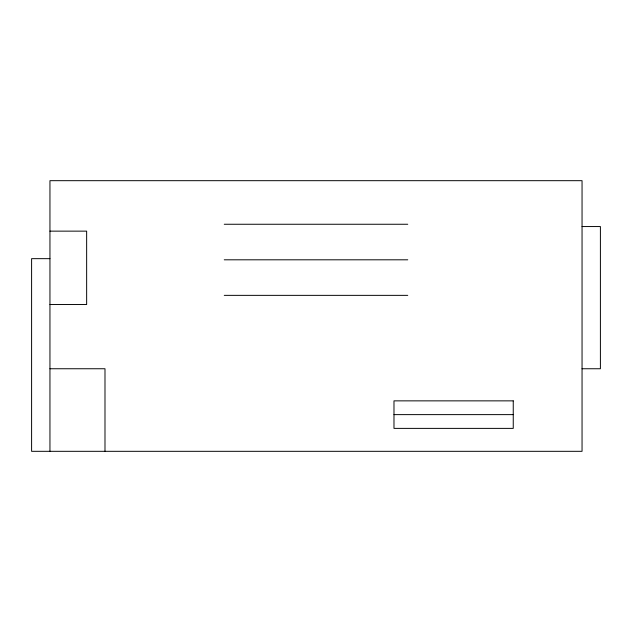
<?xml version="1.0" encoding="UTF-8"?>
<svg xmlns="http://www.w3.org/2000/svg" width="632" height="632" viewBox="0 0 632 632"><rect width="100%" height="100%" fill="white"/><g stroke="black" fill="none" stroke-linecap="round" stroke-linejoin="round"><path stroke-width="0.95" d="M224.257 224.257L407.743 224.257M582.048 226.548L600.4 226.548L600.4 368.748L582.048 368.748M49.952 231.138L86.647 231.138L86.647 304.529L49.952 304.529M49.952 258.662L31.6 258.662L31.6 451.319L582.048 451.319L582.048 180.681L49.952 180.681L49.952 451.319M224.257 259.807L407.743 259.807M224.257 295.357L407.743 295.357M49.952 368.748L104.991 368.748L104.991 451.319M393.981 414.624L513.247 414.624M513.247 400.862L393.981 400.862L393.981 428.385L513.247 428.385L513.247 400.862"/></g></svg>
